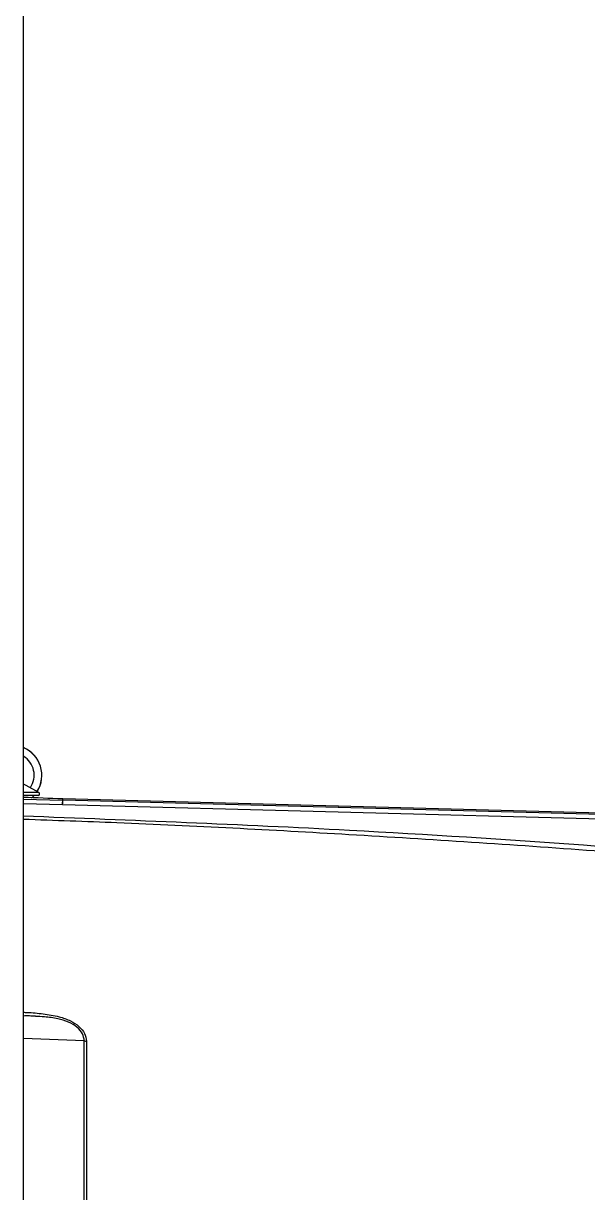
# Model space of a CAD drawing. Extents: x 7 to 135, y 1 to 99.
# Drawn here: x 100.528 to 102.302, y 47.422 to 51.1 of the extents above; entities that cross this region are included whole.
import ezdxf

# ---------------------------------------------------------------- set-up
doc = ezdxf.new("R2010")
doc.units = 0
doc.header["$MEASUREMENT"] = 0
doc.layers.add('OBJECT', color=7, linetype='CONTINUOUS')

msp = doc.modelspace()

# ---------------------------------------------------------------- linework, layer by layer
at = {"layer": 'OBJECT'}
for p, q in [((100.5281, 44.4974), (100.5281, 53.47)), ((100.577, 48.681), (100.5281, 48.681)), ((100.5743, 48.6717), (100.5281, 48.6717)), ((100.5281, 48.6595), (100.6518, 48.6562)), ((104.8945, 48.5495), (100.6518, 48.6606)), ((100.6518, 48.6562), (100.6518, 48.6606)), ((100.6512, 48.6416), (100.5281, 48.6449)), ((100.6515, 48.6416), (100.6512, 48.6416)), ((104.8941, 48.5307), (100.6515, 48.6416)), ((104.8945, 48.5453), (100.6518, 48.6562)), ((100.5658, 47.9768), (100.5281, 47.9784)), ((100.7196, 47.8994), (100.5281, 47.9072))]:
    msp.add_line(p, q, dxfattribs=at)
at = {"layer": 'OBJECT', "flags": 128}
for points in [[(100.577, 48.681), (100.5367, 48.7028), (100.5281, 48.7066)], [(100.5541, 48.6644), (100.5585, 48.6686), (100.5615, 48.6717)], [(100.5544, 48.6644), (100.5587, 48.6685), (100.5618, 48.6717)]]:
    msp.add_lwpolyline(points, dxfattribs=at)
at = {"layer": 'OBJECT'}
for centre, radius, start, end in [((100.4921, 48.735), 0.0941, 327.4768, 67.5069), ((100.4921, 48.735), 0.0939, 327.4744, 67.4564), ((100.4921, 48.735), 0.07, 326.3557, 59.0503), ((98.6031, -1.958), 50.66, 87.68235, 87.82233), ((100.5743, 48.6767), 0.005, 270, 57.4319), ((97.9565, 48.754), 2.6971, 357.6104, 357.9203)]:
    msp.add_arc(centre, radius, start, end, dxfattribs=at)
for points, knots in [([(100.6515, 48.6416), (100.6515, 48.6434), (100.6516, 48.6472), (100.6517, 48.6519), (100.6518, 48.6553), (100.6518, 48.6559), (100.6518, 48.6562)], [0, 0, 0, 0, 0.249998, 0.500001, 0.749999, 1, 1, 1, 1]), ([(100.5281, 48.6073), (100.8698, 48.594), (101.7029, 48.5617), (103.0251, 48.4632), (104.0029, 48.3575), (104.4918, 48.3046)], [0, 0, 0, 0, 0.2579507, 0.6290137, 1, 1, 1, 1]), ([(104.4901, 48.2902), (104.2576, 48.3165), (103.7846, 48.37), (103.0621, 48.4387), (102.3151, 48.4997), (101.5658, 48.5486), (100.9674, 48.5807), (100.6261, 48.5926), (100.5281, 48.596)], [0, 0, 0, 0, 0.176631, 0.359219, 0.547766, 0.742271, 0.925992, 1, 1, 1, 1]), ([(100.5281, 47.9895), (100.5319, 47.9894), (100.5526, 47.9886), (100.5905, 47.9852), (100.6376, 47.9774), (100.6766, 47.9636), (100.7043, 47.9454), (100.7227, 47.9233), (100.7254, 47.907), (100.7267, 47.8989)], [0, 0, 0, 0, 0.04088, 0.227855, 0.418299, 0.567524, 0.709229, 0.854709, 1, 1, 1, 1]), ([(100.5658, 47.9767), (100.5612, 47.977), (100.5501, 47.9777), (100.5391, 47.9782), (100.5327, 47.9784)], [0, 0, 0, 0, 0.416888, 1, 1, 1, 1]), ([(100.7196, 47.8994), (100.7184, 47.9071), (100.7161, 47.9224), (100.6982, 47.9432), (100.6711, 47.9598), (100.6349, 47.9707), (100.5987, 47.975), (100.5754, 47.9762), (100.5658, 47.9767)], [0, 0, 0, 0, 0.169474, 0.339571, 0.508221, 0.676894, 0.867998, 1, 1, 1, 1]), ([(100.7196, 47.3202), (100.7196, 47.4257), (100.7196, 47.6368), (100.7196, 47.8119), (100.7196, 47.8994)], [0, 0, 0, 0, 0.499778, 1, 1, 1, 1]), ([(100.7196, 47.8994), (100.7208, 47.8993), (100.7231, 47.899), (100.7255, 47.8989), (100.7267, 47.8989)], [0, 0, 0, 0, 0.5, 1, 1, 1, 1]), ([(100.7267, 47.8989), (100.7267, 47.8114), (100.7268, 47.6363), (100.7267, 47.4253), (100.7267, 47.3198)], [0, 0, 0, 0, 0.500003, 1, 1, 1, 1])]:
    msp.add_open_spline(points, degree=3, knots=knots, dxfattribs=at)

doc.saveas('drawing.dxf')
